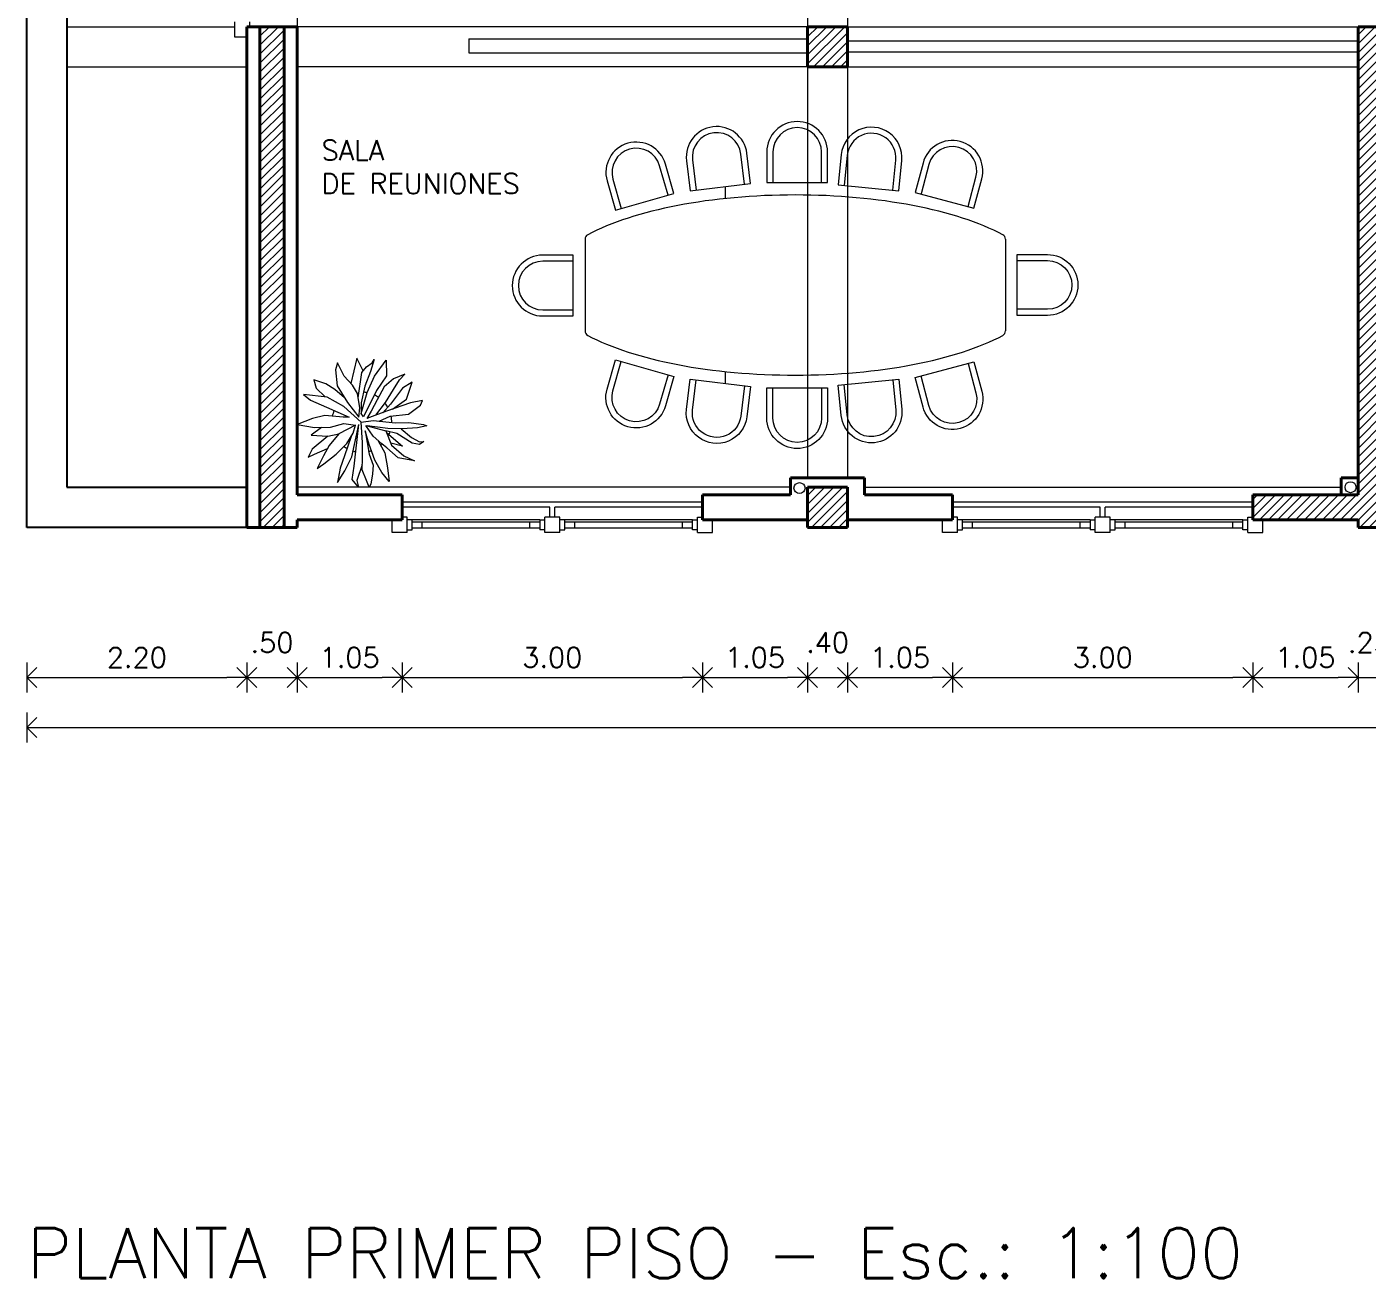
# Model space of a CAD drawing. Extents: x 1018 to 1366, y -109 to 186.
# Drawn here: x 1088.91 to 1102.31, y 104.92 to 117.42 of the extents above; entities that cross this region are included whole.
import ezdxf

# ---------------------------------------------------------------- set-up
doc = ezdxf.new("R2010")
doc.units = 0
doc.header["$LTSCALE"] = 0.5
doc.layers.get('0').update_dxf_attribs({"linetype": 'CONTINUOUS'})
doc.layers.get('Defpoints').update_dxf_attribs({"linetype": 'CONTINUOUS'})
for name, color, linetype, lineweight in [('Acotaciones', 9, 'CONTINUOUS', 9), ('Carpintería', 55, 'CONTINUOUS', 20), ('Detalles .05', 243, 'CONTINUOUS', 5), ('Detalles 01', 8, 'CONTINUOUS', 9), ('Equipamiento movil', 33, 'CONTINUOUS', 9), ('Muros corte', 7, 'CONTINUOUS', 40), ('Muros vista', 253, 'CONTINUOUS', 25), ('Punta 02', 11, 'CONTINUOUS', 20), ('Punta 05', 52, 'CONTINUOUS', 50), ('Tratamiento pisos', 251, 'CONTINUOUS', 9), ('Vidrios', 147, 'CONTINUOUS', 13)]:
    doc.layers.add(name, color=color, linetype=linetype, lineweight=lineweight)
doc.styles.add('Texto 2 mm', font='simplex.shx', dxfattribs={"height": 0.2})
doc.styles.add('Texto 5 mm', font='simplex.shx', dxfattribs={"height": 0.5})
doc.dimstyles.new('Primera línea', dxfattribs={"dimscale": 0, "dimtxt": 0.2, "dimasz": 0.2, "dimexe": 0.15, "dimexo": 0, "dimgap": 0.1, "dimtad": 1, "dimzin": 4, "dimdsep": 46, "dimtxsty": 'Texto 2 mm', "dimblk": 'OPEN90', "dimcen": 2.5, "dimclrd": 256, "dimclre": 256, "dimclrt": 256, "dimadec": 0, "dimazin": 0, "dimtfac": 1, "dimtmove": 2, "dimatfit": 3, "dimldrblk": 'OPEN90', "dimfxl": 1, "dimtolj": 1, "dimtzin": 0, "dimlwd": -1, "dimlwe": -1, "dimarcsym": 0})
doc.dimstyles.new('Segunda línea', dxfattribs={"dimscale": 0, "dimtxt": 0.2, "dimasz": 0.2, "dimexe": 0.15, "dimexo": 0.5, "dimgap": 0.1, "dimtad": 1, "dimzin": 4, "dimdsep": 46, "dimtxsty": 'Texto 2 mm', "dimblk": 'OPEN90', "dimcen": 2.5, "dimclrd": 256, "dimclre": 256, "dimclrt": 256, "dimadec": 0, "dimazin": 0, "dimtfac": 1, "dimtmove": 2, "dimatfit": 3, "dimldrblk": 'OPEN90', "dimfxl": 1, "dimtolj": 1, "dimtzin": 0, "dimlwd": -1, "dimlwe": -1, "dimarcsym": 0})
pattern_1 = [(45, (-1.931384, 0.21057), (-0.0449012806, 0.0449012806), [])]

# ---------------------------------------------------------------- blocks, each defined once
blk = doc.blocks.new('_Open90')
at = {"color": 0, "linetype": 'ByBlock', "lineweight": -2}
for p, q in [((0, 0), (-1, 0)), ((-0.5, 0.5), (0, 0)), ((0, 0), (-0.5, -0.5))]:
    blk.add_line(p, q, dxfattribs=at)
blk = doc.blocks.new('*D214')
at = {"layer": 'Acotaciones', "transparency": 16777216}
for p, q in [((1088.914, 111.066), (1088.914, 110.766)), ((1091.114, 111.066), (1091.114, 110.766)), ((1089.114, 110.916), (1090.914, 110.916))]:
    blk.add_line(p, q, dxfattribs=at)
at = {"layer": 'Defpoints', "color": 0, "transparency": 16777216}
for p in [(1088.914, 111.066), (1091.114, 111.066), (1091.114, 110.916)]:
    blk.add_point(p, dxfattribs=at)
at = {"layer": 'Acotaciones', "transparency": 16777216, "xscale": 0.2, "yscale": 0.2, "zscale": 0.2, "rotation": 180}
blk.add_blockref('_Open90', (1088.914, 110.916), dxfattribs=at)
at = {"layer": 'Acotaciones', "transparency": 16777216, "xscale": 0.2, "yscale": 0.2, "zscale": 0.2}
blk.add_blockref('_Open90', (1091.114, 110.916), dxfattribs=at)
at = {"layer": 'Acotaciones', "transparency": 16777216, "insert": (1090.014, 111.116), "char_height": 0.2, "attachment_point": 5, "style": 'Texto 2 mm'}
blk.add_mtext('\\A1;2.20', dxfattribs=at)
blk = doc.blocks.new('*D215')
at = {"layer": 'Acotaciones', "transparency": 16777216}
for p, q in [((1091.614, 111.066), (1091.614, 110.766)), ((1092.664, 111.066), (1092.664, 110.766)), ((1091.814, 110.916), (1092.464, 110.916))]:
    blk.add_line(p, q, dxfattribs=at)
at = {"layer": 'Defpoints', "color": 0, "transparency": 16777216}
for p in [(1091.614, 111.066), (1092.664, 111.066), (1092.664, 110.916)]:
    blk.add_point(p, dxfattribs=at)
at = {"layer": 'Acotaciones', "transparency": 16777216, "xscale": 0.2, "yscale": 0.2, "zscale": 0.2, "rotation": 180}
blk.add_blockref('_Open90', (1091.614, 110.916), dxfattribs=at)
at = {"layer": 'Acotaciones', "transparency": 16777216, "xscale": 0.2, "yscale": 0.2, "zscale": 0.2}
blk.add_blockref('_Open90', (1092.664, 110.916), dxfattribs=at)
at = {"layer": 'Acotaciones', "transparency": 16777216, "insert": (1092.139, 111.116), "char_height": 0.2, "attachment_point": 5, "style": 'Texto 2 mm'}
blk.add_mtext('\\A1;1.05', dxfattribs=at)
blk = doc.blocks.new('*D216')
at = {"layer": 'Acotaciones', "transparency": 16777216}
for p, q in [((1092.664, 111.066), (1092.664, 110.766)), ((1095.664, 111.066), (1095.664, 110.766)), ((1092.864, 110.916), (1095.464, 110.916))]:
    blk.add_line(p, q, dxfattribs=at)
at = {"layer": 'Defpoints', "color": 0, "transparency": 16777216}
for p in [(1092.664, 111.066), (1095.664, 111.066), (1095.664, 110.916)]:
    blk.add_point(p, dxfattribs=at)
at = {"layer": 'Acotaciones', "transparency": 16777216, "xscale": 0.2, "yscale": 0.2, "zscale": 0.2, "rotation": 180}
blk.add_blockref('_Open90', (1092.664, 110.916), dxfattribs=at)
at = {"layer": 'Acotaciones', "transparency": 16777216, "xscale": 0.2, "yscale": 0.2, "zscale": 0.2}
blk.add_blockref('_Open90', (1095.664, 110.916), dxfattribs=at)
at = {"layer": 'Acotaciones', "transparency": 16777216, "insert": (1094.164, 111.116), "char_height": 0.2, "attachment_point": 5, "style": 'Texto 2 mm'}
blk.add_mtext('\\A1;3.00', dxfattribs=at)
blk = doc.blocks.new('*D217')
at = {"layer": 'Acotaciones', "transparency": 16777216}
for p, q in [((1095.664, 111.066), (1095.664, 110.766)), ((1096.714, 111.066), (1096.714, 110.766)), ((1095.864, 110.916), (1096.514, 110.916))]:
    blk.add_line(p, q, dxfattribs=at)
at = {"layer": 'Defpoints', "color": 0, "transparency": 16777216}
for p in [(1095.664, 111.066), (1096.714, 111.066), (1096.714, 110.916)]:
    blk.add_point(p, dxfattribs=at)
at = {"layer": 'Acotaciones', "transparency": 16777216, "xscale": 0.2, "yscale": 0.2, "zscale": 0.2, "rotation": 180}
blk.add_blockref('_Open90', (1095.664, 110.916), dxfattribs=at)
at = {"layer": 'Acotaciones', "transparency": 16777216, "xscale": 0.2, "yscale": 0.2, "zscale": 0.2}
blk.add_blockref('_Open90', (1096.714, 110.916), dxfattribs=at)
at = {"layer": 'Acotaciones', "transparency": 16777216, "insert": (1096.189, 111.116), "char_height": 0.2, "attachment_point": 5, "style": 'Texto 2 mm'}
blk.add_mtext('\\A1;1.05', dxfattribs=at)
blk = doc.blocks.new('*D218')
at = {"layer": 'Acotaciones', "transparency": 16777216}
for p, q in [((1097.114, 111.066), (1097.114, 110.766)), ((1098.164, 111.066), (1098.164, 110.766)), ((1097.314, 110.916), (1097.964, 110.916))]:
    blk.add_line(p, q, dxfattribs=at)
at = {"layer": 'Defpoints', "color": 0, "transparency": 16777216}
for p in [(1097.114, 111.066), (1098.164, 111.066), (1098.164, 110.916)]:
    blk.add_point(p, dxfattribs=at)
at = {"layer": 'Acotaciones', "transparency": 16777216, "xscale": 0.2, "yscale": 0.2, "zscale": 0.2, "rotation": 180}
blk.add_blockref('_Open90', (1097.114, 110.916), dxfattribs=at)
at = {"layer": 'Acotaciones', "transparency": 16777216, "xscale": 0.2, "yscale": 0.2, "zscale": 0.2}
blk.add_blockref('_Open90', (1098.164, 110.916), dxfattribs=at)
at = {"layer": 'Acotaciones', "transparency": 16777216, "insert": (1097.639, 111.116), "char_height": 0.2, "attachment_point": 5, "style": 'Texto 2 mm'}
blk.add_mtext('\\A1;1.05', dxfattribs=at)
blk = doc.blocks.new('*D219')
at = {"layer": 'Acotaciones', "transparency": 16777216}
for p, q in [((1098.164, 111.066), (1098.164, 110.766)), ((1101.164, 111.066), (1101.164, 110.766)), ((1098.364, 110.916), (1100.964, 110.916))]:
    blk.add_line(p, q, dxfattribs=at)
at = {"layer": 'Defpoints', "color": 0, "transparency": 16777216}
for p in [(1098.164, 111.066), (1101.164, 111.066), (1101.164, 110.916)]:
    blk.add_point(p, dxfattribs=at)
at = {"layer": 'Acotaciones', "transparency": 16777216, "xscale": 0.2, "yscale": 0.2, "zscale": 0.2, "rotation": 180}
blk.add_blockref('_Open90', (1098.164, 110.916), dxfattribs=at)
at = {"layer": 'Acotaciones', "transparency": 16777216, "xscale": 0.2, "yscale": 0.2, "zscale": 0.2}
blk.add_blockref('_Open90', (1101.164, 110.916), dxfattribs=at)
at = {"layer": 'Acotaciones', "transparency": 16777216, "insert": (1099.664, 111.116), "char_height": 0.2, "attachment_point": 5, "style": 'Texto 2 mm'}
blk.add_mtext('\\A1;3.00', dxfattribs=at)
blk = doc.blocks.new('*D220')
at = {"layer": 'Acotaciones', "transparency": 16777216}
for p, q in [((1101.164, 111.066), (1101.164, 110.766)), ((1102.214, 111.066), (1102.214, 110.766)), ((1101.364, 110.916), (1102.014, 110.916))]:
    blk.add_line(p, q, dxfattribs=at)
at = {"layer": 'Defpoints', "color": 0, "transparency": 16777216}
for p in [(1101.164, 111.066), (1102.214, 111.066), (1102.214, 110.916)]:
    blk.add_point(p, dxfattribs=at)
at = {"layer": 'Acotaciones', "transparency": 16777216, "xscale": 0.2, "yscale": 0.2, "zscale": 0.2, "rotation": 180}
blk.add_blockref('_Open90', (1101.164, 110.916), dxfattribs=at)
at = {"layer": 'Acotaciones', "transparency": 16777216, "xscale": 0.2, "yscale": 0.2, "zscale": 0.2}
blk.add_blockref('_Open90', (1102.214, 110.916), dxfattribs=at)
at = {"layer": 'Acotaciones', "transparency": 16777216, "insert": (1101.689, 111.116), "char_height": 0.2, "attachment_point": 5, "style": 'Texto 2 mm'}
blk.add_mtext('\\A1;1.05', dxfattribs=at)
blk = doc.blocks.new('*D234')
at = {"layer": 'Acotaciones', "transparency": 16777216}
for p, q in [((1088.914, 110.566), (1088.914, 110.266)), ((1124.914, 110.566), (1124.914, 110.266)), ((1089.114, 110.416), (1124.714, 110.416))]:
    blk.add_line(p, q, dxfattribs=at)
at = {"layer": 'Defpoints', "color": 0, "transparency": 16777216}
for p in [(1088.914, 111.066), (1124.914, 111.066), (1124.914, 110.416)]:
    blk.add_point(p, dxfattribs=at)
at = {"layer": 'Acotaciones', "transparency": 16777216, "xscale": 0.2, "yscale": 0.2, "zscale": 0.2, "rotation": 180}
blk.add_blockref('_Open90', (1088.914, 110.416), dxfattribs=at)
at = {"layer": 'Acotaciones', "transparency": 16777216, "xscale": 0.2, "yscale": 0.2, "zscale": 0.2}
blk.add_blockref('_Open90', (1124.914, 110.416), dxfattribs=at)
at = {"layer": 'Acotaciones', "transparency": 16777216, "insert": (1106.914, 110.616), "char_height": 0.2, "attachment_point": 5, "style": 'Texto 2 mm'}
blk.add_mtext('\\A1;36.00', dxfattribs=at)
blk = doc.blocks.new('Silla 2')
for p, q in [((15, 15), (0, 15)), ((0, 15), (0, -15)), ((15, 12), (0, 12)), ((0, -12), (15, -12)), ((0, -15), (15, -15))]:
    blk.add_line(p, q)
for radius in [15, 12]:
    blk.add_arc((15, 0), radius, 270, 90)
blk = doc.blocks.new('Planta 1')
for p, q in [((-0.233, 0.595), (-0.254, 0.525)), ((-0.166, 0.461), (-0.233, 0.595)), ((-0.039, 0.64), (-0.099, 0.388)), ((0.024, 0.515), (-0.039, 0.64)), ((0.009, 0.498), (0.057, 0.553)), ((0.057, 0.553), (0.113, 0.595)), ((0.132, 0.627), (0.097, 0.506)), ((0.113, 0.595), (0.132, 0.627)), ((0.137, 0.461), (0.254, 0.622)), ((0.254, 0.622), (0.257, 0.466)), ((-0.35, 0.384), (-0.47, 0.424)), ((-0.47, 0.424), (-0.446, 0.342)), ((-0.254, 0.525), (-0.236, 0.364)), ((-0.084, 0.372), (-0.166, 0.461)), ((-0.027, 0.244), (0.009, 0.498)), ((0.097, 0.506), (0.041, 0.362)), ((0.063, 0.299), (0.137, 0.461)), ((0.257, 0.466), (0.156, 0.317)), ((0.326, 0.436), (0.233, 0.354)), ((0.438, 0.481), (0.326, 0.436)), ((0.326, 0.329), (0.387, 0.426)), ((0.387, 0.426), (0.438, 0.481)), ((-0.337, 0.252), (-0.574, 0.277)), ((-0.574, 0.277), (-0.502, 0.222)), ((-0.446, 0.342), (-0.358, 0.254)), ((-0.259, 0.329), (-0.35, 0.384)), ((-0.164, 0.246), (-0.259, 0.329)), ((-0.236, 0.364), (-0.134, 0.198)), ((-0.033, 0.287), (-0.084, 0.372)), ((-0.012, 0.145), (-0.033, 0.287)), ((0.041, 0.362), (0.004, 0.193)), ((0.004, 0.087), (0.063, 0.299)), ((0.156, 0.317), (0.026, 0.055)), ((0.233, 0.354), (0.164, 0.225)), ((0.246, 0.198), (0.326, 0.329)), ((0.416, 0.342), (0.297, 0.18)), ((0.512, 0.401), (0.416, 0.342)), ((0.456, 0.232), (0.512, 0.401)), ((-0.502, 0.222), (-0.345, 0.15)), ((-0.345, 0.15), (-0.116, 0.05)), ((-0.172, 0.158), (-0.337, 0.252)), ((0.002, 0.002), (-0.172, 0.158)), ((-0.134, 0.198), (-0.021, 0.051)), ((-0.021, 0.051), (-0.012, 0.145)), ((0.004, 0.193), (0.004, 0.087)), ((0.164, 0.225), (0.102, 0.113)), ((0.149, 0.072), (0.246, 0.198)), ((0.297, 0.18), (0.22, 0.096)), ((0.496, 0.195), (0.257, 0.111)), ((0.315, 0.131), (0.456, 0.232)), ((0.475, 0.081), (0.597, 0.173)), ((0.616, 0.217), (0.496, 0.195)), ((0.597, 0.173), (0.616, 0.217)), ((-0.483, 0.039), (-0.637, -0.021)), ((-0.361, 0.068), (-0.483, 0.039)), ((-0.177, 0.051), (-0.361, 0.068)), ((-0.116, 0.05), (-0.177, 0.051)), ((0.002, 0.002), (0.121, 0.019)), ((0.017, -0.2), (0.002, 0.002)), ((0.026, 0.055), (0.004, 0.087)), ((0.102, 0.113), (0.058, 0.039)), ((0.257, 0.111), (0.058, 0.039)), ((0.121, 0.019), (0.347, -0.006)), ((0.182, 0.012), (0.291, 0.061)), ((0.291, 0.061), (0.475, 0.081)), ((-0.637, -0.021), (-0.464, -0.053)), ((-0.394, -0.051), (-0.496, -0.128)), ((-0.496, -0.128), (-0.331, -0.138)), ((-0.464, -0.053), (-0.302, -0.048)), ((-0.331, -0.138), (-0.22, -0.115)), ((-0.22, -0.115), (-0.318, -0.232)), ((-0.302, -0.048), (-0.172, -0.011)), ((-0.053, -0.03), (-0.22, -0.115)), ((-0.172, -0.011), (-0.053, -0.03)), ((-0.142, -0.212), (-0.076, -0.108)), ((-0.092, -0.346), (-0.019, -0.022)), ((-0.076, -0.108), (-0.053, -0.03)), ((-0.068, -0.438), (-0.019, -0.022)), ((0.043, -0.084), (0.081, -0.319)), ((0.084, -0.22), (0.043, -0.084)), ((0.051, -0.031), (0.249, -0.086)), ((0.124, -0.138), (0.051, -0.031)), ((0.27, -0.061), (0.062, -0.034)), ((0.249, -0.086), (0.307, -0.227)), ((0.358, -0.113), (0.249, -0.086)), ((0.257, -0.103), (0.416, -0.237)), ((0.414, -0.066), (0.27, -0.061)), ((0.347, -0.006), (0.48, -0.001)), ((0.512, -0.207), (0.358, -0.113)), ((0.401, -0.065), (0.507, -0.153)), ((0.566, -0.056), (0.414, -0.066)), ((0.48, -0.001), (0.627, -0.023)), ((0.659, -0.036), (0.566, -0.056)), ((0.627, -0.023), (0.659, -0.036)), ((-0.486, -0.267), (-0.528, -0.349)), ((-0.331, -0.138), (-0.486, -0.267)), ((-0.462, -0.317), (-0.334, -0.262)), ((-0.318, -0.232), (-0.374, -0.336)), ((-0.246, -0.317), (-0.142, -0.212)), ((-0.097, -0.141), (-0.164, -0.334)), ((0.015, -0.354), (0.017, -0.2)), ((0.11, -0.294), (0.084, -0.22)), ((0.209, -0.215), (0.124, -0.138)), ((0.174, -0.184), (0.238, -0.304)), ((0.259, -0.254), (0.209, -0.215)), ((0.371, -0.356), (0.259, -0.254)), ((0.416, -0.237), (0.299, -0.208)), ((0.307, -0.227), (0.43, -0.336)), ((0.507, -0.153), (0.584, -0.195)), ((0.584, -0.222), (0.512, -0.207)), ((0.584, -0.195), (0.629, -0.192)), ((0.629, -0.192), (0.584, -0.222)), ((-0.528, -0.349), (-0.462, -0.317)), ((-0.374, -0.336), (-0.438, -0.461)), ((-0.369, -0.416), (-0.246, -0.317)), ((-0.164, -0.334), (-0.206, -0.458)), ((-0.161, -0.483), (-0.092, -0.346)), ((0.012, -0.475), (0.015, -0.354)), ((0.081, -0.319), (0.121, -0.428)), ((0.14, -0.379), (0.11, -0.294)), ((0.209, -0.5), (0.14, -0.379)), ((0.238, -0.304), (0.265, -0.456)), ((0.536, -0.386), (0.371, -0.356)), ((0.43, -0.336), (0.536, -0.386)), ((-0.438, -0.461), (-0.369, -0.416)), ((-0.206, -0.458), (-0.233, -0.6)), ((-0.233, -0.6), (-0.161, -0.483)), ((-0.086, -0.572), (-0.068, -0.438)), ((0.013, -0.425), (-0.041, -0.58)), ((0.057, -0.582), (0.012, -0.475)), ((0.116, -0.515), (0.1, -0.617)), ((0.121, -0.428), (0.116, -0.515)), ((0.281, -0.59), (0.209, -0.5)), ((0.265, -0.456), (0.281, -0.59)), ((-0.023, -0.649), (-0.086, -0.572)), ((-0.041, -0.58), (-0.023, -0.649)), ((0.084, -0.649), (0.057, -0.582)), ((0.1, -0.617), (0.084, -0.649))]:
    blk.add_line(p, q)
at = {"layer": 'Detalles .05'}
for start, end in [(79.6774, 86.207), (55.7777, 65.1238), (125.0386, 125.0807), (29.6412, 39.1255), (157.2574, 168.4231), (359.4429, 11.7162), (335.4998, 341.0401), (233.5733, 240.8096), (309.5647, 313.1025), (253.2847, 258.683), (283.2227, 289.1148)]:
    blk.add_arc((0.008, 0.001), 0.3, start, end, dxfattribs=at)

msp = doc.modelspace()

# ---------------------------------------------------------------- hatches: boundary and pattern name
at = {"layer": 'Detalles 01'}
h = msp.add_hatch(dxfattribs=at)
h.set_pattern_fill('ANSI31', color=256, scale=0.02, style=0)
h.set_pattern_definition(pattern_1)
h.paths.add_polyline_path([(1091.484, 117.416), (1091.244, 117.416), (1091.244, 112.416), (1091.484, 112.416)])
h = msp.add_hatch(dxfattribs=at)
h.set_pattern_fill('ANSI31', color=256, scale=0.02, style=0)
h.set_pattern_definition(pattern_1)
h.paths.add_polyline_path([(1097.114, 117.016), (1097.114, 117.416), (1096.714, 117.416), (1096.714, 117.016)])
h = msp.add_hatch(dxfattribs=at)
h.set_pattern_fill('ANSI31,_O', color=256, scale=0.02)
h.set_pattern_definition(pattern_1)
h.paths.add_polyline_path([(1102.214, 112.741), (1101.164, 112.741), (1101.164, 112.491), (1102.214, 112.491), (1102.214, 112.416), (1102.464, 112.416), (1102.464, 114.141), (1103.714, 114.141), (1103.714, 114.391), (1102.464, 114.391), (1102.464, 117.416), (1102.214, 117.416)])
h = msp.add_hatch(dxfattribs=at)
h.set_pattern_fill('ANSI31', color=256, scale=0.02, style=0)
h.set_pattern_definition(pattern_1)
h.paths.add_polyline_path([(1097.114, 112.816), (1096.714, 112.816), (1096.714, 112.416), (1097.114, 112.416)])

# ---------------------------------------------------------------- linework, layer by layer
at = {"layer": 'Acotaciones'}
for p, q in [((1091.114, 110.916), (1091.214, 111.016)), ((1091.614, 110.916), (1091.514, 111.016)), ((1091.614, 111.066), (1091.614, 110.766)), ((1096.714, 111.066), (1096.714, 110.766)), ((1096.714, 110.916), (1096.814, 111.016)), ((1097.114, 110.916), (1097.014, 111.016)), ((1097.114, 111.066), (1097.114, 110.766)), ((1091.114, 110.916), (1091.614, 110.916)), ((1091.214, 110.816), (1091.114, 110.916)), ((1091.514, 110.816), (1091.614, 110.916)), ((1096.714, 110.916), (1097.114, 110.916)), ((1096.814, 110.816), (1096.714, 110.916)), ((1097.014, 110.816), (1097.114, 110.916)), ((1102.214, 110.916), (1102.714, 110.916))]:
    msp.add_line(p, q, dxfattribs=at)
at = {"layer": 'Carpintería'}
for p, q in [((1090.989, 117.466), (1090.989, 117.316)), ((1091.139, 117.466), (1091.139, 117.416)), ((1090.989, 117.316), (1091.114, 117.316)), ((1092.564, 112.366), (1092.564, 112.491)), ((1092.714, 112.516), (1092.664, 112.516)), ((1092.714, 112.366), (1092.714, 112.516)), ((1092.764, 112.491), (1092.714, 112.491)), ((1092.764, 112.391), (1092.764, 112.491)), ((1094.039, 112.491), (1094.039, 112.391)), ((1094.039, 112.491), (1094.089, 112.491)), ((1094.239, 112.516), (1094.089, 112.516)), ((1094.089, 112.366), (1094.089, 112.516)), ((1094.239, 112.366), (1094.239, 112.516)), ((1094.289, 112.491), (1094.239, 112.491)), ((1094.289, 112.391), (1094.289, 112.491)), ((1095.564, 112.391), (1095.564, 112.491)), ((1095.564, 112.491), (1095.614, 112.491)), ((1095.614, 112.366), (1095.614, 112.516)), ((1095.614, 112.516), (1095.664, 112.516)), ((1095.764, 112.366), (1095.764, 112.491)), ((1098.064, 112.366), (1098.064, 112.491)), ((1098.214, 112.516), (1098.164, 112.516)), ((1098.214, 112.366), (1098.214, 112.516)), ((1098.264, 112.491), (1098.214, 112.491)), ((1098.264, 112.391), (1098.264, 112.491)), ((1099.539, 112.491), (1099.539, 112.391)), ((1099.539, 112.491), (1099.589, 112.491)), ((1099.739, 112.516), (1099.589, 112.516)), ((1099.589, 112.366), (1099.589, 112.516)), ((1099.739, 112.366), (1099.739, 112.516)), ((1099.789, 112.491), (1099.739, 112.491)), ((1099.789, 112.391), (1099.789, 112.491)), ((1101.064, 112.391), (1101.064, 112.491)), ((1101.064, 112.491), (1101.114, 112.491)), ((1101.114, 112.366), (1101.114, 112.516)), ((1101.114, 112.516), (1101.164, 112.516)), ((1101.264, 112.366), (1101.264, 112.491)), ((1092.714, 112.366), (1092.564, 112.366)), ((1092.714, 112.391), (1092.764, 112.391)), ((1092.764, 112.471), (1094.039, 112.471)), ((1092.764, 112.411), (1094.039, 112.411)), ((1092.864, 112.411), (1092.864, 112.471)), ((1093.939, 112.411), (1093.939, 112.471)), ((1094.089, 112.391), (1094.039, 112.391)), ((1094.239, 112.366), (1094.089, 112.366)), ((1094.239, 112.391), (1094.289, 112.391)), ((1094.289, 112.471), (1095.564, 112.471)), ((1094.289, 112.411), (1095.564, 112.411)), ((1094.389, 112.411), (1094.389, 112.471)), ((1095.464, 112.411), (1095.464, 112.471)), ((1095.614, 112.391), (1095.564, 112.391)), ((1095.614, 112.366), (1095.764, 112.366)), ((1098.214, 112.366), (1098.064, 112.366)), ((1098.214, 112.391), (1098.264, 112.391)), ((1098.264, 112.471), (1099.539, 112.471)), ((1098.264, 112.411), (1099.539, 112.411)), ((1098.364, 112.411), (1098.364, 112.471)), ((1099.439, 112.411), (1099.439, 112.471)), ((1099.589, 112.391), (1099.539, 112.391)), ((1099.739, 112.366), (1099.589, 112.366)), ((1099.739, 112.391), (1099.789, 112.391)), ((1099.789, 112.471), (1101.064, 112.471)), ((1099.789, 112.411), (1101.064, 112.411)), ((1099.889, 112.411), (1099.889, 112.471)), ((1100.964, 112.411), (1100.964, 112.471)), ((1101.114, 112.391), (1101.064, 112.391)), ((1101.114, 112.366), (1101.264, 112.366))]:
    msp.add_line(p, q, dxfattribs=at)
at = {"layer": 'Detalles 01'}
for p, q in [((1095.664, 112.666), (1092.664, 112.666)), ((1101.164, 112.666), (1098.164, 112.666)), ((1094.139, 112.616), (1092.664, 112.616)), ((1094.039, 112.491), (1092.764, 112.491)), ((1094.139, 112.516), (1094.139, 112.616)), ((1095.664, 112.616), (1094.189, 112.616)), ((1094.189, 112.516), (1094.189, 112.616)), ((1095.564, 112.491), (1094.289, 112.491)), ((1099.639, 112.616), (1098.164, 112.616)), ((1099.539, 112.491), (1098.264, 112.491)), ((1099.639, 112.516), (1099.639, 112.616)), ((1101.164, 112.616), (1099.689, 112.616)), ((1099.689, 112.516), (1099.689, 112.616)), ((1101.064, 112.491), (1099.789, 112.491))]:
    msp.add_line(p, q, dxfattribs=at)
for centre in [(1096.634, 112.808), (1102.139, 112.817)]:
    msp.add_circle(centre, 0.055, dxfattribs=at)
at = {"layer": 'Equipamiento movil'}
for p, q in [((1094.492, 115.295), (1094.492, 114.378)), ((1098.692, 115.295), (1098.692, 114.378))]:
    msp.add_line(p, q, dxfattribs=at)
for centre, start, end in [((1094.542, 115.295), 118.1257, 180), ((1098.642, 115.295), 0, 61.8743), ((1094.542, 114.378), 180, 241.8743), ((1098.642, 114.378), 298.1257, 360)]:
    msp.add_arc(centre, 0.05, start, end, dxfattribs=at)
for start_param, end_param in [(0.592713, 2.54888), (3.734306, 5.690472)]:
    msp.add_ellipse((1096.592, 114.836), major_axis=(2.5, 0), ratio=0.36, start_param=start_param, end_param=end_param, dxfattribs=at)
at = {"layer": 'Muros corte'}
for p, q in [((1091.114, 112.416), (1091.114, 117.416)), ((1091.614, 117.416), (1091.114, 117.416)), ((1091.244, 112.416), (1091.244, 117.416)), ((1091.484, 117.416), (1091.484, 112.416)), ((1091.614, 117.416), (1091.614, 112.741)), ((1097.114, 117.416), (1096.714, 117.416)), ((1096.714, 117.016), (1096.714, 117.416)), ((1097.114, 117.016), (1097.114, 117.416)), ((1102.214, 112.741), (1102.214, 117.416)), ((1102.214, 117.416), (1102.464, 117.416)), ((1097.114, 117.016), (1096.714, 117.016)), ((1097.284, 112.911), (1096.544, 112.911)), ((1096.544, 112.741), (1096.544, 112.911)), ((1097.284, 112.741), (1097.284, 112.911)), ((1102.214, 112.911), (1102.044, 112.911)), ((1102.044, 112.741), (1102.044, 112.911)), ((1097.114, 112.816), (1096.714, 112.816)), ((1096.714, 112.416), (1096.714, 112.816)), ((1097.114, 112.416), (1097.114, 112.816)), ((1092.664, 112.741), (1091.614, 112.741)), ((1092.664, 112.491), (1092.664, 112.741)), ((1096.544, 112.741), (1095.664, 112.741)), ((1095.664, 112.491), (1095.664, 112.741)), ((1097.284, 112.741), (1098.164, 112.741)), ((1098.164, 112.491), (1098.164, 112.741)), ((1102.214, 112.741), (1101.164, 112.741)), ((1101.164, 112.491), (1101.164, 112.741)), ((1091.614, 112.416), (1091.614, 112.491)), ((1092.664, 112.491), (1091.614, 112.491)), ((1096.714, 112.491), (1095.664, 112.491)), ((1097.114, 112.491), (1098.164, 112.491)), ((1102.214, 112.491), (1101.164, 112.491)), ((1102.214, 112.416), (1102.214, 112.491)), ((1091.614, 112.416), (1091.114, 112.416)), ((1097.114, 112.416), (1096.714, 112.416)), ((1102.464, 112.416), (1102.214, 112.416))]:
    msp.add_line(p, q, dxfattribs=at)
at = {"layer": 'Muros vista'}
for p, q in [((1088.914, 112.416), (1088.914, 128.416)), ((1089.314, 128.016), (1089.314, 112.816)), ((1089.314, 112.816), (1091.114, 112.816)), ((1091.114, 112.416), (1088.914, 112.416))]:
    msp.add_line(p, q, dxfattribs=at)
at = {"layer": 'Tratamiento pisos'}
for p, q in [((1091.614, 123.416), (1091.614, 117.416)), ((1096.714, 119.922), (1096.714, 117.416)), ((1097.114, 119.922), (1097.114, 117.416)), ((1089.314, 117.416), (1090.989, 117.416)), ((1096.714, 117.416), (1091.614, 117.416)), ((1097.114, 117.416), (1102.214, 117.416)), ((1089.314, 117.016), (1091.114, 117.016)), ((1096.714, 117.016), (1091.614, 117.016)), ((1096.714, 117.016), (1096.714, 112.911)), ((1097.114, 117.016), (1102.214, 117.016)), ((1097.114, 117.016), (1097.114, 112.911)), ((1095.892, 115.82), (1095.892, 115.7)), ((1095.892, 113.972), (1095.892, 113.853)), ((1096.544, 112.816), (1091.614, 112.816)), ((1097.284, 112.816), (1102.044, 112.816))]:
    msp.add_line(p, q, dxfattribs=at)
at = {"layer": 'Vidrios', "color": 0}
for p, q in [((1093.332, 117.296), (1096.714, 117.296)), ((1093.332, 117.296), (1093.332, 117.155)), ((1097.114, 117.277), (1102.214, 117.277)), ((1093.332, 117.155), (1096.714, 117.155)), ((1097.114, 117.165), (1102.214, 117.165))]:
    msp.add_line(p, q, dxfattribs=at)

# ---------------------------------------------------------------- block references
at = {"layer": 'Equipamiento movil'}
for p, xscale, yscale, zscale, rotation in [((1095.844, 115.814), 0.02025000000000001, 0.02025000000000001, 0.02025000000000001, 97.03330438312662), ((1096.611, 115.862), 0.02025, 0.02025, 0.02025, 90.0000000001241), ((1097.323, 115.807), 0.02025, 0.02025, 0.02025, 84.28370385516058), ((1095.087, 115.668), 0.02025, 0.02025, 0.02025, 105.993929878493), ((1098.083, 115.683), 0.02025, 0.02025, 0.02025, 75.00228074190866), ((1094.372, 114.831), 0.02025, 0.02025, 0.02025, 180), ((1098.808, 114.837), -0.02025, 0.02025, 0.02025, 180), ((1095.087, 114.005), -0.02025, 0.02025, 0.02025, 74.00607012163117), ((1098.083, 113.99), -0.02025, 0.02025, 0.02025, 104.9977192582154), ((1095.844, 113.859), -0.02025, 0.02025, 0.02025, 82.96669561699755), ((1097.323, 113.866), -0.02025000000000003, 0.02025, 0.02025, 95.71629614496355), ((1096.611, 113.811), -0.02025, 0.02025, 0.02025, 90)]:
    msp.add_blockref('Silla 2', p, dxfattribs=dict(at, xscale=xscale, yscale=yscale, zscale=zscale, rotation=rotation))
at = {"layer": 'Vidrios', "color": 32}
msp.add_blockref('Planta 1', (1092.252, 113.465), dxfattribs=at)

# ---------------------------------------------------------------- texts
at = {"layer": 'Acotaciones', "char_height": 0.2, "attachment_point": 5, "style": 'Texto 2 mm'}
for s, insert in [('\\A1;.50', (1091.364, 111.265)), ('\\A1;.40', (1096.914, 111.267)), ('.25', (1102.327, 111.265))]:
    msp.add_mtext(s, dxfattribs=dict(at, insert=insert))
at = {"layer": 'Punta 02', "insert": (1091.858, 115.749), "char_height": 0.2, "width": 2.59712, "attachment_point": 7, "style": 'Texto 2 mm'}
msp.add_mtext('SALA\\PDE REUNIONES', dxfattribs=at)
at = {"layer": 'Punta 05', "insert": (1088.914, 105.416), "char_height": 0.5, "width": 14.39076, "attachment_point": 1, "style": 'Texto 5 mm'}
msp.add_mtext('PLANTA PRIMER PISO - Esc.: 1:100', dxfattribs=at)

# ---------------------------------------------------------------- dimensions: what is measured, and where the dimension line sits
at = {"layer": 'Acotaciones'}
for base, p1, p2, dimstyle, picture, middle in [((1091.114, 110.916), (1088.914, 111.066), (1091.114, 111.066), 'Primera línea', '*D214', (1090.014, 111.116)), ((1092.664, 110.916), (1091.614, 111.066), (1092.664, 111.066), 'Primera línea', '*D215', (1092.139, 111.116)), ((1095.664, 110.916), (1092.664, 111.066), (1095.664, 111.066), 'Primera línea', '*D216', (1094.164, 111.116)), ((1096.714, 110.916), (1095.664, 111.066), (1096.714, 111.066), 'Primera línea', '*D217', (1096.189, 111.116)), ((1098.164, 110.916), (1097.114, 111.066), (1098.164, 111.066), 'Primera línea', '*D218', (1097.639, 111.116)), ((1101.164, 110.916), (1098.164, 111.066), (1101.164, 111.066), 'Primera línea', '*D219', (1099.664, 111.116)), ((1102.214, 110.916), (1101.164, 111.066), (1102.214, 111.066), 'Primera línea', '*D220', (1101.689, 111.116)), ((1124.914, 110.416), (1088.914, 111.066), (1124.914, 111.066), 'Segunda línea', '*D234', (1106.914, 110.616))]:
    dim = msp.add_linear_dim(base=base, p1=p1, p2=p2, dimstyle=dimstyle, override={"dimscale": 1}, dxfattribs=at)
    dim.commit()
    dim.dimension.update_dxf_attribs({"geometry": picture, "text_midpoint": middle})

doc.saveas('drawing.dxf')
